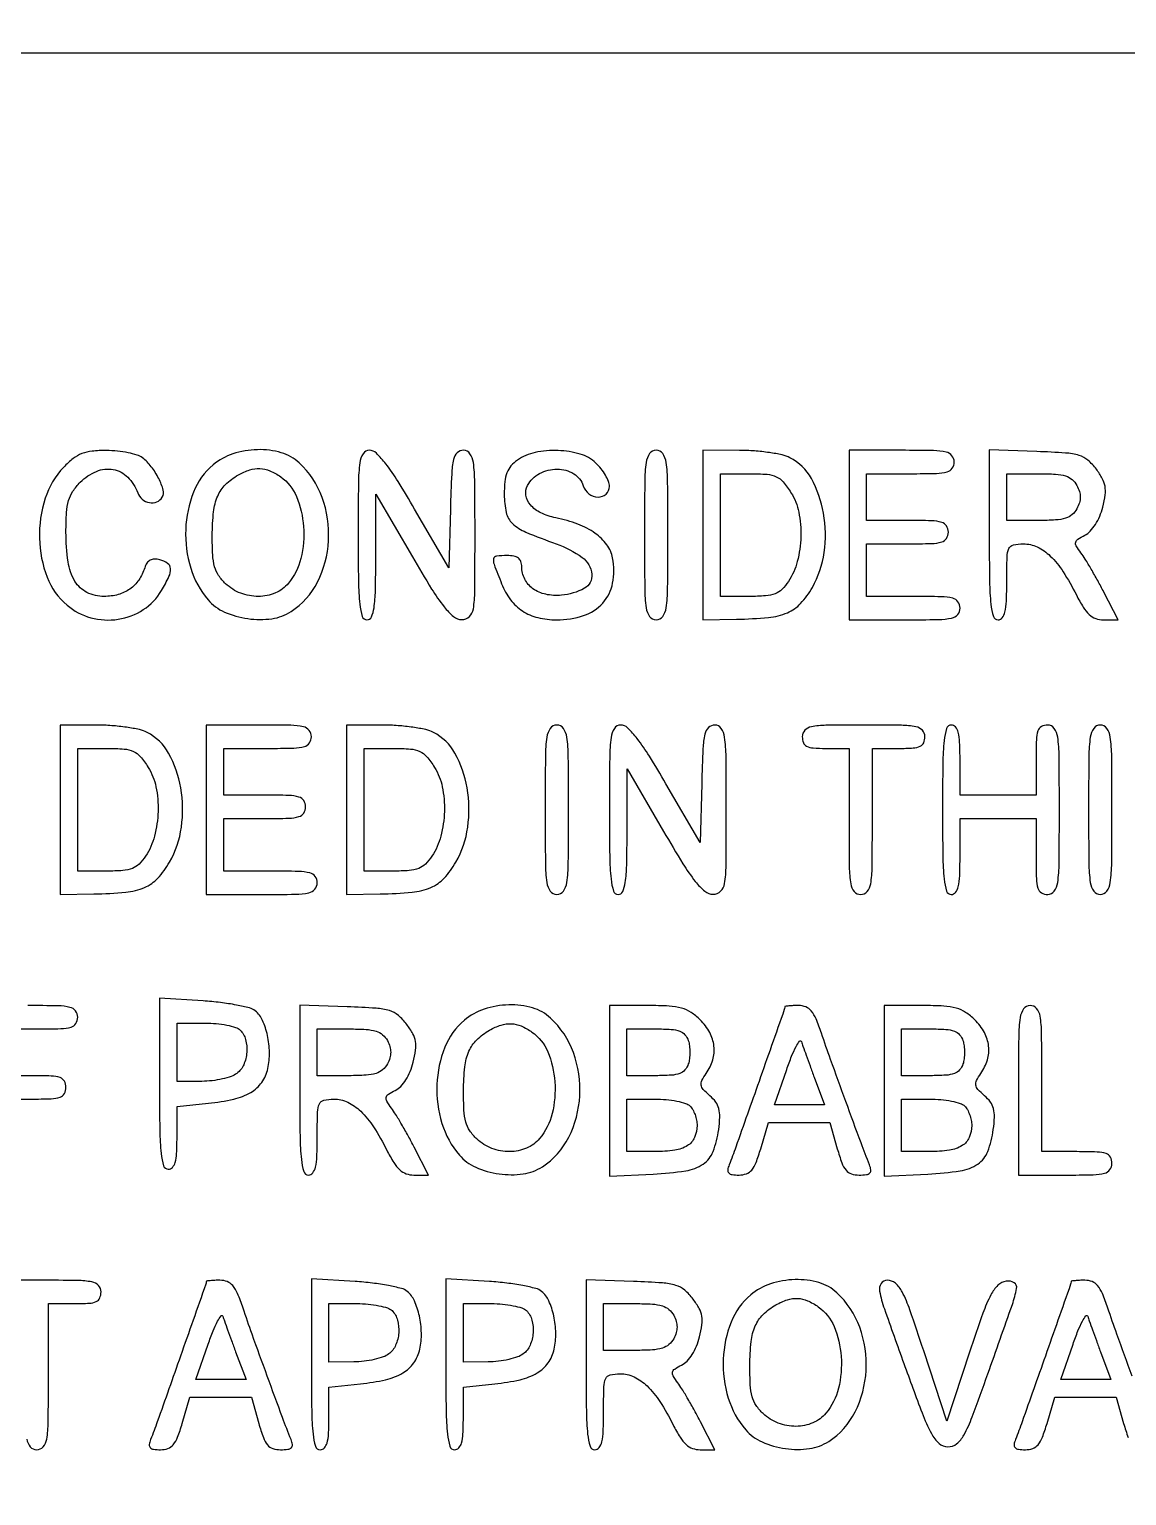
# Model space of a CAD drawing. Extents: x 0 to 1066, y 0 to 761.
# Drawn here: x 855.28 to 871.17, y 368.78 to 390.01 of the extents above; entities that cross this region are included whole.
import ezdxf

# ---------------------------------------------------------------- set-up
doc = ezdxf.new("R2010")
doc.units = 0
doc.header["$MEASUREMENT"] = 0

msp = doc.modelspace()

# ---------------------------------------------------------------- linework, layer by layer
for points in [[(183.390323, 95.266879, 0.000001), (192.989143, 95.254457, 0.000118)], [(479.458836, 95.240684, -0.000004), (502.524384, 95.211821, -0.198594)], [(710.559243, 95.267872, -0.000023), (733.258836, 95.240684, -0.000004), (756.324384, 95.211821, -0.198594)], [(416.092229, 95.24091, -0.000004), (439.072908, 95.212432, -0.198597)], [(542.992229, 95.24091, -0.000004), (565.972908, 95.212432, -0.198597)], [(606.442229, 95.24091, -0.000004), (629.422908, 95.212432, -0.198597)], [(669.892229, 95.24091, -0.000004), (692.872908, 95.212432, -0.198597)], [(854.7984, 375.5394), (855.3906, 375.5394, 0.006583), (855.740492, 375.544007, 0.063075), (855.887625, 375.566593, 0.183695), (855.95647, 375.618026, 0.142406), (855.9828, 375.7086, 0.165398), (855.951683, 375.800095, 0.1727), (855.871763, 375.851674, 0.052938), (855.698045, 375.873557, 0.004884), (855.2637, 375.8778)], [(854.7984, 374.5242), (855.306, 374.5242, 0.008455), (855.599698, 374.529167, 0.072107), (855.729, 374.5524, 0.188641), (855.790532, 374.603668, 0.12648), (855.8136, 374.6934, 0.12648), (855.790532, 374.783132, 0.188641), (855.729, 374.8344, 0.072107), (855.599698, 374.857633, 0.008455), (855.306, 374.8626), (854.7984, 374.8626)], [(871.248745, 370.51404, -0.001323), (871.029017, 371.120787, -0.005089), (870.897252, 371.49975, 0.017403), (870.818481, 371.7095, 0.074917), (870.749722, 371.823275, 0.125362), (870.670016, 371.881172, 0.094981), (870.563449, 371.9016, 0.00999), (870.487284, 371.900078, 0.016528), (870.423152, 371.895387, 0.010464), (870.372048, 371.888862, 0.371455), (870.364795, 371.88045, -0.084799), (870.358291, 371.842434, -0.000052), (869.99232, 370.803662, -0.000388), (869.656776, 369.853928, -0.009822), (869.559775, 369.59625, 0.060048), (869.540183, 369.522519, 0.230938), (869.554432, 369.478662, 0.170663), (869.602525, 369.454554, 0.031659), (869.702779, 369.4482, 0.086283), (869.810894, 369.466997, 0.134827), (869.887723, 369.520959, 0.082591), (869.949796, 369.62797, 0.018432), (870.017268, 369.8289), (870.129676, 370.2096), (870.574643, 370.2096), (871.019611, 370.2096), (871.1262, 369.8289, 0.017944), (871.191585, 369.62399, 0.087286)], [(855.245934, 369.601537, 0.138781), (855.297194, 369.491068, 0.218517), (855.3906, 369.4482, 0.218517), (855.484006, 369.491068, 0.138781), (855.535266, 369.601537, 0.036854), (855.556069, 369.845741, 0.002827), (855.5598, 370.5057), (855.5598, 371.5632), (855.9405, 371.5632, 0.013964), (856.150258, 371.569059, 0.090841), (856.252463, 371.59375, 0.188085), (856.303034, 371.644795, 0.102588), (856.3212, 371.7324, 0.193568), (856.284002, 371.824885, 0.15568), (856.189013, 371.876421, 0.043488), (855.980005, 371.897667, 0.003595), (855.4329, 371.9016, 0.003595), (854.885795, 371.897667, 0.043488)]]:
    msp.add_lwpolyline(points, format="xyb")
for points in [[(409.06215, 749.15415), (40.8618, 749.132981), (40.8618, 380.65769), (40.8618, 12.1824), (501.2973, 12.1824), (961.7328, 12.1824), (961.7328, 380.646631), (961.7328, 749.110861), (961.41555, 749.1633, 0.040886), (961.153339, 749.184871, 0.000002), (934.190609, 749.194398, 0.000089), (904.448031, 749.199508, 0.000054), (869.1804, 749.195529, -0.000029), (813.61687, 749.186499, -0.000004), (696.10453, 749.175037, -0.000004), (556.774728, 749.163736, -0.000004)], [(855.780229, 383.67032, 0.114205), (855.512361, 383.21994, 0.083506), (855.429434, 382.641964, 0.085163), (855.539964, 382.079494, 0.127519), (855.828403, 381.673427, 0.108551), (856.174266, 381.491935, 0.105254), (856.568405, 381.469343, 0.106878), (856.932822, 381.608773, 0.11522), (857.195518, 381.883512, 0.021165), (857.304199, 382.086661, 0.127063), (857.327365, 382.203249, 0.232712), (857.284627, 382.278958, 0.086167), (857.170143, 382.331143, 0.067058), (857.093289, 382.340555, 0.120753), (857.032162, 382.324791, 0.12276), (856.985909, 382.282809, 0.07065), (856.953101, 382.214611, -0.072622), (856.866976, 382.037371, -0.089596), (856.738495, 381.906459, -0.08774), (856.570031, 381.826938, -0.066597), (856.367187, 381.7998, -0.114856), (856.117075, 381.858022, -0.145297), (855.943522, 382.018408, -0.099183), (855.843915, 382.301334, -0.035212), (855.8136, 382.731269, -0.014703), (855.821929, 383.014443, -0.055361), (855.851825, 383.189221, -0.07729), (855.913279, 383.321712, -0.049247), (856.021255, 383.453345, -0.096703), (856.254825, 383.610612, -0.146157), (856.496827, 383.637224, -0.15206), (856.707032, 383.52711, -0.107279), (856.852538, 383.30145, 0.127947), (856.918811, 383.207326, 0.131147), (857.02196, 383.158514, 0.142401), (857.129276, 383.169466, 0.159485), (857.208419, 383.236252, 0.211029), (857.222563, 383.338373, 0.047286), (857.157019, 383.505949, 0.046742), (857.048902, 383.67811, 0.065556), (856.920731, 383.806359, 0.088545), (856.843629, 383.846319, 0.025252), (856.712536, 383.879936, 0.02458), (856.558106, 383.903494, 0.023821), (856.400478, 383.912109, 0.026305), (856.19043, 383.902519, 0.068477), (856.043586, 383.867366, 0.074054), (855.918448, 383.795792, 0.034872)], [(857.943403, 383.702773, 0.123885), (857.660212, 383.310077, 0.085485), (857.546637, 382.771157, 0.082885), (857.619108, 382.209136, 0.104562), (857.870839, 381.750526, 0.111799), (858.108809, 381.574175, 0.06908), (858.445208, 381.478481, 0.069045), (858.795165, 381.478015, 0.111332), (859.073082, 381.582081, 0.131426), (859.453839, 382.00806, 0.103697), (859.614254, 382.607711, 0.101152), (859.52159, 383.234053, 0.118621), (859.190971, 383.733619, 0.118666), (858.931235, 383.880201, 0.075716), (858.585556, 383.924138, 0.073305), (858.230541, 383.862807, 0.095814)], [(860.0436, 382.6881, 0.003213), (860.047928, 382.014579, 0.022561), (860.066938, 381.687, 0.049302), (860.102853, 381.511277, 0.328801), (860.1705, 381.4614, 0.295501), (860.235872, 381.503731, 0.070336), (860.273606, 381.634431, 0.029944), (860.29364, 381.881994, 0.004715), (860.299237, 382.37085), (860.301074, 383.2803), (860.827987, 382.374157, 0.006242), (861.107361, 381.907224, 0.029041), (861.287082, 381.649937, 0.052989), (861.424326, 381.509438, 0.170079), (861.54525, 381.464707, 0.199339), (861.653531, 381.507473, 0.163117), (861.711225, 381.618906, 0.036571), (861.732304, 381.877781, 0.002034), (861.7356, 382.6881, 0.002367), (861.731969, 383.455272, 0.031318), (861.711584, 383.737583, 0.117824), (861.661777, 383.866277, 0.246563), (861.56936, 383.9148, 0.195513), (861.478555, 383.877882, 0.145553), (861.425252, 383.782456, 0.043894), (861.397739, 383.576193, 0.004128), (861.37901, 383.064918), (861.3549, 382.215036), (860.861717, 383.064918, 0.007787), (860.621638, 383.464183, 0.025041), (860.444801, 383.71881, 0.035073), (860.306947, 383.873718, 0.195814), (860.206067, 383.9148, 0.254619), (860.116061, 383.865788, 0.110911), (860.067551, 383.733958, 0.030502), (860.047287, 383.447786, 0.002427)], [(862.34895, 383.773144, 0.064007), (862.256152, 383.688932, 0.085808), (862.198351, 383.591365, 0.066535), (862.167834, 383.461474, 0.024477), (862.1586, 383.272958, 0.055339), (862.187237, 383.015012, 0.149321), (862.277473, 382.856524, 0.090969), (862.471244, 382.730862, 0.013145), (862.912697, 382.560857, -0.070637), (863.287195, 382.364769, -0.215768), (863.426951, 382.122024, -0.299828), (863.319196, 381.917664, -0.104684), (862.985404, 381.81647, -0.073735), (862.758938, 381.830405, -0.104161), (862.574647, 381.911873, -0.119079), (862.455323, 382.050712, -0.118782), (862.4124, 382.228843, 0.082235), (862.399946, 382.304052, 0.147435), (862.363833, 382.354534, 0.119852), (862.299624, 382.383094, 0.045016), (862.2009, 382.392, 0.028442), (862.046493, 382.38321, 0.327023), (862.004392, 382.344313, 0.139119), (862.011029, 382.265142, 0.005125), (862.120889, 381.982201, 0.065244), (862.249677, 381.752452, 0.088006), (862.423042, 381.589638, 0.085852), (862.64534, 381.493765, 0.059042), (862.918473, 381.4614, 0.079385), (863.307677, 381.523586, 0.130563), (863.585488, 381.704224, 0.137881), (863.727628, 381.990702, 0.093265), (863.727828, 382.357447, 0.114024), (863.644295, 382.548328, 0.079467), (863.47527, 382.713086, 0.063948), (863.225922, 382.8449, 0.038754), (862.904766, 382.937634, -0.060203), (862.688087, 383.010377, -0.103319), (862.537006, 383.125245, -0.141227), (862.472642, 383.264035, -0.162669), (862.497078, 383.407346, -0.149104), (862.670837, 383.580403, -0.123853), (862.925231, 383.642898, -0.133716), (863.164553, 383.5763, -0.183571), (863.302073, 383.402872, 0.153609), (863.383987, 383.286212, 0.157876), (863.517016, 383.239061, 0.194842), (863.632996, 383.282372, 0.210147), (863.6814, 383.392453, 0.093821), (863.667733, 383.464646, 0.037607), (863.623883, 383.55557, 0.035541), (863.560523, 383.649063, 0.037508), (863.485597, 383.730853, 0.118482), (863.25987, 383.859594, 0.061394), (862.937523, 383.911556, 0.060569), (862.605356, 383.883654, 0.10142)], [(864.189, 382.6881, 0.002322), (864.192589, 381.915238, 0.031956), (864.213067, 381.635887, 0.123223), (864.263878, 381.509509, 0.240299), (864.3582, 381.4614, 0.240299), (864.452522, 381.509509, 0.123223), (864.503333, 381.635887, 0.031956), (864.523811, 381.915238, 0.002322), (864.5274, 382.6881, 0.002322), (864.523811, 383.460962, 0.031956), (864.503333, 383.740312, 0.123223), (864.452522, 383.866691, 0.240299), (864.3582, 383.9148, 0.240299), (864.263878, 383.866691, 0.123223), (864.213067, 383.740312, 0.031956), (864.192589, 383.460962, 0.002322)], [(865.035, 382.6881), (865.035, 381.4614), (865.52145, 381.469833, 0.018847), (865.98442, 381.495333, 0.076273), (866.257829, 381.563681, 0.107083), (866.449018, 381.697469, 0.057946), (866.619222, 381.930364, 0.09461), (866.790213, 382.435018, 0.077415), (866.780801, 383.005631, 0.083451), (866.605167, 383.506065, 0.148656), (866.294984, 383.807803, 0.065462), (866.18264, 383.848266, 0.01784), (865.996659, 383.881974, 0.017725), (865.781031, 383.905391, 0.017594), (865.56375, 383.913553), (865.035, 383.9148)], [(867.15, 382.6881), (867.15, 381.4614), (867.9537, 381.4614, 0.004147), (868.444409, 381.46547, 0.047763), (868.635788, 381.487003, 0.16431), (868.723194, 381.538593, 0.179874), (868.7574, 381.6306, 0.157888), (868.72786, 381.721816, 0.176663), (868.65165, 381.773362, 0.055952), (868.486778, 381.795453, 0.005351), (868.0806, 381.7998), (867.4038, 381.7998), (867.4038, 382.1805), (867.4038, 382.5612), (867.996, 382.5612, 0.006583), (868.345892, 382.565807, 0.063075), (868.493025, 382.588393, 0.183695), (868.56187, 382.639826, 0.142406), (868.5882, 382.7304, 0.142406), (868.56187, 382.820974, 0.183695), (868.493025, 382.872407, 0.063075), (868.345892, 382.894993, 0.006583), (867.996, 382.8996), (867.4038, 382.8996), (867.4038, 383.238), (867.4038, 383.5764), (868.0383, 383.5764, 0.005909), (868.416326, 383.580867, 0.059311), (868.572338, 383.60319, 0.180365), (868.644856, 383.654688, 0.150217), (868.6728, 383.7456, 0.17273), (868.640127, 383.837357, 0.168559), (868.556475, 383.88895, 0.050222), (868.373922, 383.910649, 0.004487), (867.9114, 383.9148), (867.15, 383.9148)], [(869.1804, 382.691521, 0.003202), (869.184726, 382.016013, 0.022501), (869.203732, 381.68757, 0.049121), (869.23963, 381.511347, 0.329081), (869.3073, 381.4614, 0.232029), (869.369037, 381.49168, 0.108427), (869.408169, 381.5742, 0.047315), (869.428901, 381.730057, 0.00942), (869.4342, 382.0113, -0.00595), (869.438507, 382.373265, -0.096871), (869.464544, 382.491398, -0.238613), (869.52921, 382.545015, -0.056005), (869.673253, 382.5612, -0.111153), (869.874705, 382.515856, -0.081177), (870.06402, 382.385001, -0.058854), (870.24971, 382.158371, -0.025924), (870.441572, 381.82095, 0.021841), (870.541316, 381.642153, 0.069009), (870.62847, 381.536627, 0.100305), (870.720978, 381.480832, 0.085906), (870.833245, 381.4614), (871.04445, 381.4614), (870.838273, 381.86325, 0.006834), (870.750206, 382.029272, 0.006481), (870.656098, 382.195812, 0.006451), (870.569051, 382.34096, 0.022591), (870.507627, 382.431075, -0.02569), (870.441048, 382.530064, -0.192002), (870.432129, 382.584864, -0.198014), (870.463463, 382.62979, -0.027525), (870.564328, 382.686975, 0.089041), (870.642281, 382.744814, 0.046566), (870.716798, 382.840476, 0.042448), (870.780034, 382.960802, 0.038847), (870.824264, 383.093663, 0.026721), (870.858234, 383.270022, 0.076578), (870.856242, 383.394441, 0.082928), (870.817216, 383.506784, 0.035157), (870.730872, 383.641462, 0.057331), (870.608302, 383.77174, 0.10358), (870.479917, 383.841032, 0.055706), (870.284785, 383.875974, 0.007564), (869.869558, 383.897071), (869.1804, 383.921643)], [(858.922497, 383.531039, -0.143223), (859.150198, 383.246723, -0.079931), (859.25266, 382.811553, -0.077332), (859.214465, 382.350418, -0.11509), (859.033196, 381.99015, -0.119537), (858.844784, 381.850595, -0.098447), (858.599127, 381.799952, -0.09388), (858.342677, 381.846662, -0.097006), (858.124403, 381.983747, -0.056872), (858.023483, 382.10284, -0.080028), (857.965587, 382.229196, -0.054705), (857.937763, 382.400924, -0.014142), (857.931291, 382.681697, -0.025001), (857.950355, 383.026555, -0.075567), (858.009782, 383.253538, -0.098225), (858.123237, 383.418405, -0.062967), (858.3093, 383.558819, -0.051006), (858.474066, 383.632158, -0.090781), (858.620714, 383.652195, -0.090761), (858.764971, 383.618981, -0.050966)], [(866.309953, 383.30145, -0.090931), (866.422274, 383.019731, -0.056823), (866.452335, 382.664809, -0.056208), (866.401425, 382.306988, -0.081785), (866.27263, 382.016109, -0.053857), (866.179367, 381.902566, -0.102503), (866.080365, 381.838935, -0.073821), (865.942688, 381.808209, -0.018052), (865.70985, 381.7998), (865.2888, 381.7998), (865.2888, 382.6881), (865.2888, 383.5764), (865.713043, 383.5764, -0.017821), (865.963018, 383.567488, -0.090339), (866.097517, 383.532935, -0.111314), (866.197276, 383.456566, -0.033754)], [(870.4494, 383.4072, -0.049536), (870.485562, 383.319826, -0.073486), (870.497653, 383.238, -0.073486), (870.485562, 383.156174, -0.049536), (870.4494, 383.0688, -0.09537), (870.380505, 382.983875, -0.100861), (870.286266, 382.932633, -0.059921), (870.141232, 382.906648, -0.014397), (869.896523, 382.8996), (869.4342, 382.8996), (869.4342, 383.238), (869.4342, 383.5764), (869.896523, 383.5764, -0.014397), (870.141232, 383.569352, -0.059921), (870.286266, 383.543367, -0.100861), (870.380505, 383.492125, -0.09537)], [(855.729, 378.7119), (855.729, 377.4852), (856.21545, 377.493633, 0.018847), (856.67842, 377.519133, 0.076273), (856.951829, 377.587481, 0.107083), (857.143018, 377.721269, 0.057946), (857.313222, 377.954164, 0.09461), (857.484213, 378.458818, 0.077415), (857.474801, 379.029431, 0.083451), (857.299167, 379.529865, 0.148656), (856.988984, 379.831603, 0.065462), (856.87664, 379.872066, 0.01784), (856.690659, 379.905774, 0.017725), (856.475031, 379.929191, 0.017594), (856.25775, 379.937353), (855.729, 379.9386)], [(857.844, 378.7119), (857.844, 377.4852), (858.6477, 377.4852, 0.004147), (859.138409, 377.48927, 0.047763), (859.329788, 377.510803, 0.16431), (859.417194, 377.562393, 0.179874), (859.4514, 377.6544, 0.157888), (859.42186, 377.745616, 0.176663), (859.34565, 377.797163, 0.055952), (859.180778, 377.819253, 0.005351), (858.7746, 377.8236), (858.0978, 377.8236), (858.0978, 378.2043), (858.0978, 378.585), (858.69, 378.585, 0.006583), (859.039892, 378.589607, 0.063075), (859.187025, 378.612193, 0.183695), (859.25587, 378.663626, 0.142406), (859.2822, 378.7542, 0.142406), (859.25587, 378.844774, 0.183695), (859.187025, 378.896207, 0.063075), (859.039892, 378.918793, 0.006583), (858.69, 378.9234), (858.0978, 378.9234), (858.0978, 379.2618), (858.0978, 379.6002), (858.7323, 379.6002, 0.005909), (859.110326, 379.604667, 0.059311), (859.266338, 379.62699, 0.180365), (859.338856, 379.678488, 0.150217), (859.3668, 379.7694, 0.17273), (859.334127, 379.861157, 0.168559), (859.250475, 379.91275, 0.050222), (859.067922, 379.934449, 0.004487), (858.6054, 379.9386), (857.844, 379.9386)], [(859.8744, 378.7119), (859.8744, 377.4852), (860.36085, 377.493633, 0.018847), (860.82382, 377.519133, 0.076273), (861.097229, 377.587481, 0.107083), (861.288418, 377.721269, 0.057946), (861.458622, 377.954164, 0.09461), (861.629613, 378.458818, 0.077415), (861.620201, 379.029431, 0.083451), (861.444567, 379.529865, 0.148656), (861.134384, 379.831603, 0.065462), (861.02204, 379.872066, 0.01784), (860.836059, 379.905774, 0.017725), (860.620431, 379.929191, 0.017594), (860.40315, 379.937353), (859.8744, 379.9386)], [(862.7508, 378.7119, 0.002322), (862.754389, 377.939038, 0.031956), (862.774867, 377.659688, 0.123223), (862.825678, 377.533309, 0.240299), (862.92, 377.4852, 0.240299), (863.014322, 377.533309, 0.123223), (863.065133, 377.659688, 0.031956), (863.085611, 377.939038, 0.002322), (863.0892, 378.7119, 0.002322), (863.085611, 379.484762, 0.031956), (863.065133, 379.764112, 0.123223), (863.014322, 379.890491, 0.240299), (862.92, 379.9386, 0.240299), (862.825678, 379.890491, 0.123223), (862.774867, 379.764112, 0.031956), (862.754389, 379.484762, 0.002322)], [(863.6814, 378.7119, 0.003213), (863.685728, 378.038379, 0.022561), (863.704738, 377.7108, 0.049302), (863.740653, 377.535077, 0.328801), (863.8083, 377.4852, 0.295501), (863.873672, 377.527531, 0.070336), (863.911406, 377.658231, 0.029944), (863.93144, 377.905794, 0.004715), (863.937037, 378.39465), (863.938874, 379.3041), (864.465787, 378.397957, 0.006242), (864.745161, 377.931024, 0.029041), (864.924882, 377.673737, 0.052989), (865.062126, 377.533238, 0.170079), (865.18305, 377.488507, 0.199339), (865.291331, 377.531273, 0.163117), (865.349025, 377.642706, 0.036571), (865.370104, 377.901581, 0.002034), (865.3734, 378.7119, 0.002367), (865.369769, 379.479072, 0.031318), (865.349384, 379.761383, 0.117824), (865.299577, 379.890077, 0.246563), (865.20716, 379.9386, 0.195513), (865.116355, 379.901682, 0.145553), (865.063052, 379.806256, 0.043894), (865.035539, 379.599993, 0.004128), (865.01681, 379.088718), (864.9927, 378.238836), (864.499517, 379.088718, 0.007787), (864.259438, 379.487983, 0.025041), (864.082601, 379.74261, 0.035073), (863.944747, 379.897518, 0.195814), (863.843867, 379.9386, 0.254619), (863.753861, 379.889588, 0.110911), (863.705351, 379.757758, 0.030502), (863.685087, 379.471586, 0.002427)], [(866.4732, 379.7694, 0.094959), (866.489763, 379.682974, 0.184152), (866.53665, 379.631925, 0.098846), (866.629639, 379.60653, 0.017388), (866.8116, 379.6002), (867.15, 379.6002), (867.15, 378.5427, 0.002827), (867.153731, 377.882741, 0.036854), (867.174534, 377.638537, 0.138781), (867.225794, 377.528068, 0.218517), (867.3192, 377.4852, 0.218517), (867.412606, 377.528068, 0.138781), (867.463866, 377.638537, 0.036854), (867.484669, 377.882741, 0.002827), (867.4884, 378.5427), (867.4884, 379.6002), (867.8691, 379.6002, 0.013964), (868.078858, 379.606059, 0.090841), (868.181063, 379.63075, 0.188085), (868.231634, 379.681795, 0.102588), (868.2498, 379.7694, 0.193568), (868.212602, 379.861885, 0.15568), (868.117613, 379.913421, 0.043488), (867.908605, 379.934667, 0.003595), (867.3615, 379.9386, 0.003595), (866.814395, 379.934667, 0.043488), (866.605388, 379.913421, 0.15568), (866.510398, 379.861885, 0.193568)], [(868.5036, 378.7119, 0.003213), (868.507928, 378.038379, 0.022561), (868.526938, 377.7108, 0.049302), (868.562853, 377.535077, 0.328801), (868.6305, 377.4852, 0.232029), (868.692237, 377.51548, 0.108427), (868.731369, 377.598, 0.047315), (868.752101, 377.753857, 0.00942), (868.7574, 378.0351), (868.7574, 378.585), (869.3073, 378.585), (869.8572, 378.585), (869.8572, 378.0351, 0.007414), (869.861971, 377.71332, 0.067313), (869.884858, 377.575088, 0.186514), (869.936213, 377.509904, 0.134481), (870.0264, 377.4852, 0.240299), (870.120722, 377.533309, 0.123223), (870.171533, 377.659688, 0.031956), (870.192011, 377.939038, 0.002322), (870.1956, 378.7119, 0.002322), (870.192011, 379.484762, 0.031956), (870.171533, 379.764112, 0.123223), (870.120722, 379.890491, 0.240299), (870.0264, 379.9386, 0.12648), (869.936668, 379.915532, 0.188641), (869.8854, 379.854, 0.072107), (869.862167, 379.724698, 0.008455), (869.8572, 379.431), (869.8572, 378.9234), (869.3073, 378.9234), (868.7574, 378.9234), (868.7574, 379.431, 0.010614), (868.751947, 379.687841, 0.050675), (868.730963, 379.83285, 0.113455), (868.691668, 379.91003, 0.222027), (868.6305, 379.9386, 0.328801), (868.562853, 379.888723, 0.049302), (868.526938, 379.713, 0.022561), (868.507928, 379.385421, 0.003213)], [(870.6186, 378.7119, 0.002322), (870.622189, 377.939038, 0.031956), (870.642667, 377.659688, 0.123223), (870.693478, 377.533309, 0.240299), (870.7878, 377.4852, 0.240299), (870.882122, 377.533309, 0.123223), (870.932933, 377.659688, 0.031956), (870.953411, 377.939038, 0.002322), (870.957, 378.7119, 0.002322), (870.953411, 379.484762, 0.031956), (870.932933, 379.764112, 0.123223), (870.882122, 379.890491, 0.240299), (870.7878, 379.9386, 0.240299), (870.693478, 379.890491, 0.123223), (870.642667, 379.764112, 0.031956), (870.622189, 379.484762, 0.002322)], [(857.003953, 379.32525, -0.090931), (857.116274, 379.043531, -0.056823), (857.146335, 378.688609, -0.056208), (857.095425, 378.330788, -0.081785), (856.96663, 378.039909, -0.053857), (856.873367, 377.926366, -0.102503), (856.774365, 377.862735, -0.073821), (856.636688, 377.832009, -0.018052), (856.40385, 377.8236), (855.9828, 377.8236), (855.9828, 378.7119), (855.9828, 379.6002), (856.407043, 379.6002, -0.017821), (856.657018, 379.591288, -0.090339), (856.791517, 379.556735, -0.111314), (856.891276, 379.480366, -0.033754)], [(861.149353, 379.32525, -0.090931), (861.261674, 379.043531, -0.056823), (861.291735, 378.688609, -0.056208), (861.240825, 378.330788, -0.081785), (861.11203, 378.039909, -0.053857), (861.018767, 377.926366, -0.102503), (860.919765, 377.862735, -0.073821), (860.782088, 377.832009, -0.018052), (860.54925, 377.8236), (860.1282, 377.8236), (860.1282, 378.7119), (860.1282, 379.6002), (860.552443, 379.6002, -0.017821), (860.802418, 379.591288, -0.090339), (860.936917, 379.556735, -0.111314), (861.036676, 379.480366, -0.033754)], [(857.1672, 374.746826, 0.003177), (857.171521, 374.066844, 0.022367), (857.190518, 373.736454, 0.048715), (857.22638, 373.559102, 0.329705), (857.2941, 373.509, 0.208378), (857.354443, 373.53529, 0.11961), (857.393931, 373.605727, 0.055661), (857.415306, 373.736799, 0.012613), (857.421, 373.962464), (857.421, 374.415928), (857.87595, 374.462883, 0.029754), (858.241721, 374.522788, 0.076952), (858.489788, 374.620557, 0.106873), (858.647828, 374.765432, 0.100256), (858.736412, 374.96592, 0.058942), (858.759383, 375.198486, 0.048856), (858.73034, 375.445741, 0.051542), (858.659041, 375.662671, 0.114883), (858.554597, 375.800257, 0.111025), (858.471135, 375.842819, 0.015594), (858.281166, 375.88515, 0.017167), (858.049529, 375.921044, 0.01383), (857.798635, 375.944128), (857.1672, 375.984651)], [(859.1976, 374.654521, 0.003202), (859.201926, 373.979013, 0.022501), (859.220932, 373.65057, 0.049121), (859.25683, 373.474347, 0.329081), (859.3245, 373.4244, 0.232029), (859.386237, 373.45468, 0.108427), (859.425369, 373.5372, 0.047315), (859.446101, 373.693057, 0.00942), (859.4514, 373.9743, -0.00595), (859.455707, 374.336265, -0.096871), (859.481744, 374.454398, -0.238613), (859.54641, 374.508015, -0.056005), (859.690453, 374.5242, -0.111153), (859.891905, 374.478856, -0.081177), (860.08122, 374.348001, -0.058854), (860.26691, 374.121371, -0.025924), (860.458772, 373.78395, 0.021841), (860.558516, 373.605153, 0.069009), (860.64567, 373.499627, 0.100305), (860.738178, 373.443832, 0.085906), (860.850445, 373.4244), (861.06165, 373.4244), (860.855473, 373.82625, 0.006834), (860.767406, 373.992272, 0.006481), (860.673298, 374.158812, 0.006451), (860.586251, 374.30396, 0.022591), (860.524827, 374.394075, -0.02569), (860.458248, 374.493064, -0.192002), (860.449329, 374.547864, -0.198014), (860.480663, 374.59279, -0.027525), (860.581528, 374.649975, 0.089041), (860.659481, 374.707814, 0.046566), (860.733998, 374.803476, 0.042448), (860.797234, 374.923802, 0.038847), (860.841464, 375.056663, 0.026721), (860.875434, 375.233022, 0.076578), (860.873442, 375.357441, 0.082928), (860.834416, 375.469784, 0.035157), (860.748072, 375.604462, 0.057331), (860.625502, 375.73474, 0.10358), (860.497117, 375.804032, 0.055706), (860.301985, 375.838974, 0.007564), (859.886758, 375.860071), (859.1976, 375.884643)], [(861.581203, 375.665773, 0.123885), (861.298012, 375.273077, 0.085485), (861.184437, 374.734157, 0.082885), (861.256908, 374.172136, 0.104562), (861.508639, 373.713526, 0.111799), (861.746609, 373.537175, 0.06908), (862.083008, 373.441481, 0.069045), (862.432965, 373.441015, 0.111332), (862.710882, 373.545081, 0.131426), (863.091639, 373.97106, 0.103697), (863.252054, 374.570711, 0.101152), (863.15939, 375.197053, 0.118621), (862.828771, 375.696619, 0.118666), (862.569035, 375.843201, 0.075716), (862.223356, 375.887138, 0.073305), (861.868341, 375.825807, 0.095814)], [(863.6814, 374.641853), (863.6814, 373.405906), (864.314449, 373.437874, 0.024309), (864.785374, 373.484679, 0.112633), (865.038526, 373.583448, 0.153372), (865.182342, 373.764935, 0.058166), (865.26308, 374.081748, 0.023573), (865.278821, 374.263907, 0.073694), (865.26559, 374.385863, 0.094912), (865.220236, 374.481102, 0.057312), (865.134925, 374.573008, -0.027153), (865.040213, 374.663459, -0.149392), (865.009377, 374.726088, -0.161279), (865.020037, 374.79262, -0.033096), (865.082533, 374.895745, 0.080592), (865.176889, 375.090987, 0.100315), (865.194843, 375.291337, 0.097349), (865.133181, 375.487423, 0.071783), (864.996545, 375.670145, 0.050512), (864.862395, 375.779621, 0.079484), (864.727203, 375.840787, 0.053942), (864.54471, 375.869952, 0.012674), (864.235145, 375.8778), (863.6814, 375.8778)], [(866.219395, 375.85665, -0.084799), (866.212891, 375.818634, -0.000052), (865.84692, 374.779862, -0.000388), (865.511376, 373.830128, -0.009822), (865.414375, 373.57245, 0.060048), (865.394783, 373.498719, 0.230938), (865.409032, 373.454862, 0.170663), (865.457125, 373.430754, 0.031659), (865.557379, 373.4244, 0.086283), (865.665494, 373.443197, 0.134827), (865.742323, 373.497159, 0.082591), (865.804396, 373.60417, 0.018432), (865.871868, 373.8051), (865.984276, 374.1858), (866.429243, 374.1858), (866.874211, 374.1858), (866.9808, 373.8051, 0.017944), (867.046185, 373.60019, 0.087286), (867.106412, 373.494731, 0.141822), (867.183634, 373.442352, 0.078722), (867.296946, 373.4244, 0.029308), (867.402092, 373.430568, 0.166988), (867.451822, 373.454476, 0.236769), (867.466664, 373.498266, 0.061225), (867.44689, 373.57245, -0.006965), (867.324601, 373.888806, -0.001209), (867.103345, 374.49024, -0.001323), (866.883617, 375.096987, -0.005089), (866.751852, 375.47595, 0.017403), (866.673081, 375.6857, 0.074917), (866.604322, 375.799475, 0.125362), (866.524616, 375.857372, 0.094981), (866.418049, 375.8778, 0.00999), (866.341884, 375.876278, 0.016528), (866.277752, 375.871587, 0.010464), (866.226648, 375.865062, 0.371455)], [(867.6576, 374.641853), (867.6576, 373.405906), (868.290649, 373.437874, 0.024309), (868.761574, 373.484679, 0.112633), (869.014726, 373.583448, 0.153372), (869.158542, 373.764935, 0.058166), (869.23928, 374.081748, 0.023573), (869.255021, 374.263907, 0.073694), (869.24179, 374.385863, 0.094912), (869.196436, 374.481102, 0.057312), (869.111125, 374.573008, -0.027153), (869.016413, 374.663459, -0.149392), (868.985577, 374.726088, -0.161279), (868.996237, 374.79262, -0.033096), (869.058733, 374.895745, 0.080592), (869.153089, 375.090987, 0.100315), (869.171043, 375.291337, 0.097349), (869.109381, 375.487423, 0.071783), (868.972745, 375.670145, 0.050512), (868.838595, 375.779621, 0.079484), (868.703403, 375.840787, 0.053942), (868.52091, 375.869952, 0.012674), (868.211345, 375.8778), (867.6576, 375.8778)], [(869.6034, 374.6511), (869.6034, 373.4244), (870.2802, 373.4244, 0.005351), (870.686378, 373.428747, 0.055952), (870.85125, 373.450837, 0.176663), (870.92746, 373.502384, 0.157888), (870.957, 373.5936, 0.12648), (870.933932, 373.683332, 0.188641), (870.8724, 373.7346, 0.072107), (870.743098, 373.757833, 0.008455), (870.4494, 373.7628), (869.9418, 373.7628), (869.9418, 374.8203, 0.002827), (869.938069, 375.480259, 0.036854), (869.917266, 375.724462, 0.138781), (869.866006, 375.834932, 0.218517), (869.7726, 375.8778, 0.240299), (869.678278, 375.829691, 0.123223), (869.627467, 375.703312, 0.031956), (869.606989, 375.423962, 0.002322)], [(858.33468, 375.52248, -0.13151), (858.413834, 375.385469, -0.084316), (858.4312, 375.201515, -0.084006), (858.386813, 375.021481, -0.128741), (858.28815, 374.895767, -0.079472), (858.206795, 374.852301, -0.027293), (858.077972, 374.815604, -0.026323), (857.929063, 374.789996, -0.027554), (857.78055, 374.780691), (857.421, 374.778), (857.421, 375.201), (857.421, 375.624), (857.82708, 375.624, -0.022886), (857.989985, 375.61654, -0.026473), (858.143696, 375.594179, -0.026952), (858.269895, 375.561781, -0.120635)], [(860.4666, 375.3702, -0.049536), (860.502762, 375.282826, -0.073486), (860.514853, 375.201, -0.073486), (860.502762, 375.119174, -0.049536), (860.4666, 375.0318, -0.09537), (860.397705, 374.946875, -0.100861), (860.303466, 374.895633, -0.059921), (860.158432, 374.869648, -0.014397), (859.913723, 374.8626), (859.4514, 374.8626), (859.4514, 375.201), (859.4514, 375.5394), (859.913723, 375.5394, -0.014397), (860.158432, 375.532352, -0.059921), (860.303466, 375.506367, -0.100861), (860.397705, 375.455125, -0.09537)], [(862.560297, 375.494039, -0.143223), (862.787998, 375.209723, -0.079931), (862.89046, 374.774553, -0.077332), (862.852265, 374.313418, -0.11509), (862.670996, 373.95315, -0.119537), (862.482584, 373.813595, -0.098447), (862.236927, 373.762952, -0.09388), (861.980477, 373.809662, -0.097006), (861.762203, 373.946747, -0.056872), (861.661283, 374.06584, -0.080028), (861.603387, 374.192196, -0.054705), (861.575563, 374.363924, -0.014142), (861.569091, 374.644697, -0.025001), (861.588155, 374.989555, -0.075567), (861.647582, 375.216538, -0.098225), (861.761037, 375.381405, -0.062967), (861.9471, 375.521819, -0.051006), (862.111866, 375.595158, -0.090781), (862.258514, 375.615195, -0.090761), (862.402771, 375.581981, -0.050966)], [(864.8235, 375.3702, -0.047189), (864.840179, 375.29309, -0.029688), (864.845652, 375.201, -0.029688), (864.840179, 375.10891, -0.047189), (864.8235, 375.0318, -0.103276), (864.775362, 374.946374, -0.127418), (864.700071, 374.895047, -0.071188), (864.575044, 374.869346, -0.015153), (864.352499, 374.8626), (863.9352, 374.8626), (863.9352, 375.201), (863.9352, 375.5394), (864.352499, 375.5394, -0.015153), (864.575044, 375.532654, -0.071188), (864.700071, 375.506953, -0.127418), (864.775362, 375.455626, -0.103276)], [(868.7997, 375.3702, -0.047189), (868.816379, 375.29309, -0.029688), (868.821852, 375.201, -0.029688), (868.816379, 375.10891, -0.047189), (868.7997, 375.0318, -0.103276), (868.751562, 374.946374, -0.127418), (868.676271, 374.895047, -0.071188), (868.551244, 374.869346, -0.015153), (868.328699, 374.8626), (867.9114, 374.8626), (867.9114, 375.201), (867.9114, 375.5394), (868.328699, 375.5394, -0.015153), (868.551244, 375.532654, -0.071188), (868.676271, 375.506953, -0.127418), (868.751562, 375.455626, -0.103276)], [(866.645555, 374.84145), (866.795344, 374.4396), (866.433038, 374.4396), (866.070732, 374.4396), (866.248543, 374.954018, -0.011999), (866.319293, 375.143824, -0.026422), (866.384317, 375.284259, -0.047278), (866.434634, 375.360901, -0.601846), (866.46106, 375.355868, 0.009837), (866.482896, 375.289695, 0.001488), (866.529571, 375.158323, 0.001668), (866.585662, 375.003556, 0.001442)], [(864.84888, 374.42268, -0.070395), (864.887794, 374.370939, -0.038897), (864.920579, 374.298794, -0.037889), (864.942931, 374.21897, -0.049362), (864.9504, 374.1435, -0.103441), (864.913745, 373.968218, -0.151109), (864.811393, 373.849679, -0.105063), (864.627977, 373.782885, -0.034985), (864.34128, 373.7628), (863.9352, 373.7628), (863.9352, 374.1435), (863.9352, 374.5242), (864.34128, 374.5242, -0.022886), (864.504185, 374.51674, -0.026473), (864.657896, 374.494378, -0.026952), (864.784095, 374.461981, -0.120635)], [(868.82508, 374.42268, -0.070395), (868.863994, 374.370939, -0.038897), (868.896779, 374.298794, -0.037889), (868.919131, 374.21897, -0.049362), (868.9266, 374.1435, -0.103441), (868.889945, 373.968218, -0.151109), (868.787593, 373.849679, -0.105063), (868.604177, 373.782885, -0.034985), (868.31748, 373.7628), (867.9114, 373.7628), (867.9114, 374.1435), (867.9114, 374.5242), (868.31748, 374.5242, -0.022886), (868.480385, 374.51674, -0.026473), (868.634096, 374.494378, -0.026952), (868.760295, 374.461981, -0.120635)], [(857.843995, 371.88045, -0.084799), (857.837491, 371.842434, -0.000052), (857.47152, 370.803662, -0.000388), (857.135976, 369.853928, -0.009822), (857.038975, 369.59625, 0.060048), (857.019383, 369.522519, 0.230938), (857.033632, 369.478662, 0.170663), (857.081725, 369.454554, 0.031659), (857.181979, 369.4482, 0.086283), (857.290094, 369.466997, 0.134827), (857.366923, 369.520959, 0.082591), (857.428996, 369.62797, 0.018432), (857.496468, 369.8289), (857.608876, 370.2096), (858.053843, 370.2096), (858.498811, 370.2096), (858.6054, 369.8289, 0.017944), (858.670785, 369.62399, 0.087286), (858.731012, 369.518531, 0.141822), (858.808234, 369.466152, 0.078722), (858.921546, 369.4482, 0.029308), (859.026692, 369.454368, 0.166988), (859.076422, 369.478276, 0.236769), (859.091264, 369.522066, 0.061225), (859.07149, 369.59625, -0.006965), (858.949201, 369.912606, -0.001209), (858.727945, 370.51404, -0.001323), (858.508217, 371.120787, -0.005089), (858.376452, 371.49975, 0.017403), (858.297681, 371.7095, 0.074917), (858.228922, 371.823275, 0.125362), (858.149216, 371.881172, 0.094981), (858.042649, 371.9016, 0.00999), (857.966484, 371.900078, 0.016528), (857.902352, 371.895387, 0.010464), (857.851248, 371.888862, 0.371455)], [(859.3668, 370.686026, 0.003177), (859.371121, 370.006044, 0.022367), (859.390118, 369.675654, 0.048715), (859.42598, 369.498302, 0.329705), (859.4937, 369.4482, 0.208378), (859.554043, 369.47449, 0.11961), (859.593531, 369.544927, 0.055661), (859.614906, 369.675999, 0.012613), (859.6206, 369.901664), (859.6206, 370.355128), (860.07555, 370.402083, 0.029754), (860.441321, 370.461988, 0.076952), (860.689388, 370.559757, 0.106873), (860.847428, 370.704632, 0.100256), (860.936012, 370.90512, 0.058942), (860.958983, 371.137686, 0.048856), (860.92994, 371.384941, 0.051542), (860.858641, 371.601871, 0.114883), (860.754197, 371.739457, 0.111025), (860.670735, 371.782019, 0.015594), (860.480766, 371.82435, 0.017167), (860.249129, 371.860244, 0.01383), (859.998235, 371.883328), (859.3668, 371.923851)], [(861.3126, 370.686026, 0.003177), (861.316921, 370.006044, 0.022367), (861.335918, 369.675654, 0.048715), (861.37178, 369.498302, 0.329705), (861.4395, 369.4482, 0.208378), (861.499843, 369.47449, 0.11961), (861.539331, 369.544927, 0.055661), (861.560706, 369.675999, 0.012613), (861.5664, 369.901664), (861.5664, 370.355128), (862.02135, 370.402083, 0.029754), (862.387121, 370.461988, 0.076952), (862.635188, 370.559757, 0.106873), (862.793228, 370.704632, 0.100256), (862.881812, 370.90512, 0.058942), (862.904783, 371.137686, 0.048856), (862.87574, 371.384941, 0.051542), (862.804441, 371.601871, 0.114883), (862.699997, 371.739457, 0.111025), (862.616535, 371.782019, 0.015594), (862.426566, 371.82435, 0.017167), (862.194929, 371.860244, 0.01383), (861.944035, 371.883328), (861.3126, 371.923851)], [(863.343, 370.678321, 0.003202), (863.347326, 370.002813, 0.022501), (863.366332, 369.67437, 0.049121), (863.40223, 369.498147, 0.329081), (863.4699, 369.4482, 0.232029), (863.531637, 369.47848, 0.108427), (863.570769, 369.561, 0.047315), (863.591501, 369.716857, 0.00942), (863.5968, 369.9981, -0.00595), (863.601107, 370.360065, -0.096871), (863.627144, 370.478198, -0.238613), (863.69181, 370.531815, -0.056005), (863.835853, 370.548, -0.111153), (864.037305, 370.502656, -0.081177), (864.22662, 370.371801, -0.058854), (864.41231, 370.145171, -0.025924), (864.604172, 369.80775, 0.021841), (864.703916, 369.628953, 0.069009), (864.79107, 369.523427, 0.100305), (864.883578, 369.467632, 0.085906), (864.995845, 369.4482), (865.20705, 369.4482), (865.000873, 369.85005, 0.006834), (864.912806, 370.016072, 0.006481), (864.818698, 370.182612, 0.006451), (864.731651, 370.32776, 0.022591), (864.670227, 370.417875, -0.02569), (864.603648, 370.516864, -0.192002), (864.594729, 370.571664, -0.198014), (864.626063, 370.61659, -0.027525), (864.726928, 370.673775, 0.089041), (864.804881, 370.731614, 0.046566), (864.879398, 370.827276, 0.042448), (864.942634, 370.947602, 0.038847), (864.986864, 371.080463, 0.026721), (865.020834, 371.256822, 0.076578), (865.018842, 371.381241, 0.082928), (864.979816, 371.493584, 0.035157), (864.893472, 371.628262, 0.057331), (864.770902, 371.75854, 0.10358), (864.642517, 371.827832, 0.055706), (864.447385, 371.862774, 0.007564), (864.032158, 371.883871), (863.343, 371.908443)], [(865.726603, 371.689573, 0.123885), (865.443412, 371.296877, 0.085485), (865.329837, 370.757957, 0.082885), (865.402308, 370.195936, 0.104562), (865.654039, 369.737326, 0.111799), (865.892009, 369.560975, 0.06908), (866.228408, 369.465281, 0.069045), (866.578365, 369.464815, 0.111332), (866.856282, 369.568881, 0.131426), (867.237039, 369.99486, 0.103697), (867.397454, 370.594511, 0.101152), (867.30479, 371.220853, 0.118621), (866.974171, 371.720419, 0.118666), (866.714435, 371.867001, 0.075716), (866.368756, 371.910938, 0.073305), (866.013741, 371.849607, 0.095814)], [(867.94406, 370.69605, 0.003393), (868.207269, 369.981187, 0.031784), (868.341864, 369.682305, 0.088186), (868.452921, 369.539971, 0.185146), (868.581942, 369.4905, 0.171713), (868.708048, 369.535124, 0.097838), (868.812869, 369.660708, 0.035907), (868.933775, 369.925253, 0.004013), (869.160304, 370.548, 0.000902), (869.514612, 371.552658, 0.03521), (869.57698, 371.780796, 0.313686), (869.54054, 371.864301, 0.175088), (869.426983, 371.887882, 0.158568), (869.306143, 371.828547, 0.080982), (869.204365, 371.691342, 0.034439), (869.089542, 371.425535, 0.004852), (868.896455, 370.860366), (868.565966, 369.861432), (868.230971, 370.881516, 0.004319), (868.031281, 371.472321, 0.035828), (867.919519, 371.732155, 0.094668), (867.820992, 371.857389, 0.180786), (867.702713, 371.9016, 0.252582), (867.613296, 371.853352, 0.197186), (867.591918, 371.743257, 0.035219), (867.662213, 371.487269, 0.0019)], [(860.53428, 371.46168, -0.13151), (860.613434, 371.324669, -0.084316), (860.6308, 371.140715, -0.084006), (860.586413, 370.960681, -0.128741), (860.48775, 370.834967, -0.079472), (860.406395, 370.791501, -0.027293), (860.277572, 370.754804, -0.026323), (860.128663, 370.729196, -0.027554), (859.98015, 370.719891), (859.6206, 370.7172), (859.6206, 371.1402), (859.6206, 371.5632), (860.02668, 371.5632, -0.022886), (860.189585, 371.55574, -0.026473), (860.343296, 371.533379, -0.026952), (860.469495, 371.500981, -0.120635)], [(862.48008, 371.46168, -0.13151), (862.559234, 371.324669, -0.084316), (862.5766, 371.140715, -0.084006), (862.532213, 370.960681, -0.128741), (862.43355, 370.834967, -0.079472), (862.352195, 370.791501, -0.027293), (862.223372, 370.754804, -0.026323), (862.074463, 370.729196, -0.027554), (861.92595, 370.719891), (861.5664, 370.7172), (861.5664, 371.1402), (861.5664, 371.5632), (861.97248, 371.5632, -0.022886), (862.135385, 371.55574, -0.026473), (862.289096, 371.533379, -0.026952), (862.415295, 371.500981, -0.120635)], [(864.612, 371.394, -0.049536), (864.648162, 371.306626, -0.073486), (864.660253, 371.2248, -0.073486), (864.648162, 371.142974, -0.049536), (864.612, 371.0556, -0.09537), (864.543105, 370.970675, -0.100861), (864.448866, 370.919433, -0.059921), (864.303832, 370.893448, -0.014397), (864.059123, 370.8864), (863.5968, 370.8864), (863.5968, 371.2248), (863.5968, 371.5632), (864.059123, 371.5632, -0.014397), (864.303832, 371.556152, -0.059921), (864.448866, 371.530167, -0.100861), (864.543105, 371.478925, -0.09537)], [(866.705697, 371.517839, -0.143223), (866.933398, 371.233523, -0.079931), (867.03586, 370.798353, -0.077332), (866.997665, 370.337218, -0.11509), (866.816396, 369.97695, -0.119537), (866.627984, 369.837395, -0.098447), (866.382327, 369.786752, -0.09388), (866.125877, 369.833462, -0.097006), (865.907603, 369.970547, -0.056872), (865.806683, 370.08964, -0.080028), (865.748787, 370.215996, -0.054705), (865.720963, 370.387724, -0.014142), (865.714491, 370.668497, -0.025001), (865.733555, 371.013355, -0.075567), (865.792982, 371.240338, -0.098225), (865.906437, 371.405205, -0.062967), (866.0925, 371.545619, -0.051006), (866.257266, 371.618958, -0.090781), (866.403914, 371.638995, -0.090761), (866.548171, 371.605781, -0.050966)], [(858.270155, 370.86525), (858.419944, 370.4634), (858.057638, 370.4634), (857.695332, 370.4634), (857.873143, 370.977818, -0.011999), (857.943893, 371.167624, -0.026422), (858.008917, 371.308059, -0.047278), (858.059234, 371.384701, -0.601846), (858.08566, 371.379668, 0.009837), (858.107496, 371.313495, 0.001488), (858.154171, 371.182123, 0.001668), (858.210262, 371.027356, 0.001442)], [(870.790955, 370.86525), (870.940744, 370.4634), (870.578438, 370.4634), (870.216132, 370.4634), (870.393943, 370.977818, -0.011999), (870.464693, 371.167624, -0.026422), (870.529717, 371.308059, -0.047278), (870.580034, 371.384701, -0.601846), (870.60646, 371.379668, 0.009837), (870.628296, 371.313495, 0.001488), (870.674971, 371.182123, 0.001668), (870.731062, 371.027356, 0.001442)]]:
    msp.add_lwpolyline(points, format="xyb", close=True)
msp.add_lwpolyline([(960.8868, 363.3147), (960.8868, 336.9618), (869.3496, 336.9618), (777.8124, 336.9618), (777.8124, 363.3147), (777.8124, 389.6676), (869.3496, 389.6676), (960.8868, 389.6676)], close=True)

doc.saveas('drawing.dxf')
